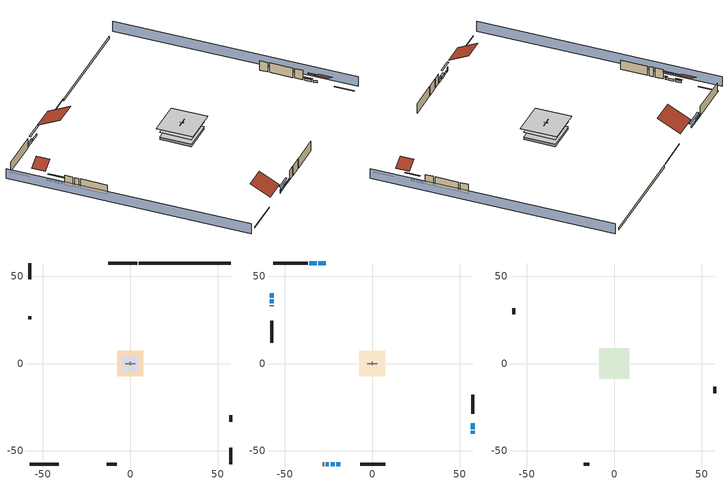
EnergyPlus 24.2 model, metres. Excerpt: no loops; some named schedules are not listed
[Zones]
crawlspace - vented
 floor foundation (Slab2 construction): -7.41,-7.41 -7.41,7.41 7.41,7.41 7.41,-7.41 z-0.91
 wall outside (RimJoist1 construction): 3.96,57.49 -12.72,57.49 z0.3:0.61
 wall outside (RimJoist2 construction): 57.49,-57.49 57.49,-48.23 z0.3:0.61
 wall outside (RimJoist3 construction): -57.49,-57.49 -40.82,-57.49 z0.3:0.61
 wall outside (RimJoist4 construction): -57.49,57.49 -57.49,48.23 z0.3:0.61
 wall foundation (FoundationWall1 construction): 57.49,57.49 4.88,57.49 z-0.91:0.3
garage
 floor foundation (Slab1 construction): -4.48,-4.48 -4.48,4.48 4.48,4.48 4.48,-4.48 z0
 wall outside (Wall1 construction): 57.49,-33.36 57.49,-29.7 z0.3:5.18
 wall outside (Wall12 construction): -57.49,27.11 -57.49,25.28 z0.3:5.18
 wall outside (Wall2 construction): -13.31,-57.49 -7.83,-57.49 z0.3:5.18
 wall to conditioned space (Wall5 construction Reversed): 2.74,0 -2.74,0 z0.3:5.18
 wall to conditioned space (Wall6 construction Reversed): 0,0.91 0,-0.91 z0.3:5.18
conditioned space
 floor to crawlspace - vented (Floor1 construction): -7.41,-7.41 -7.41,7.41 7.41,7.41 7.41,-7.41 z0.3
 floor to garage (Floor2 construction): -4.48,-4.48 -4.48,4.48 4.48,4.48 4.48,-4.48 z0.3
 floor adiabatic (AdiabaticFloorConstruction): -7.41,-7.41 -7.41,7.41 7.41,7.41 7.41,-7.41 z2.74
 wall outside (AdiabaticWallConstruction 1): -28.41,-57.49 -27.49,-57.49 z0.3:2.34
 wall outside (AdiabaticWallConstruction): -26.62,57.49 -30.83,57.49 / -31.76,57.49 -35.97,57.49 z0.3:1.43; -57.49,40.1 -57.49,37.7 / 57.49,-40.1 57.49,-38.43 / -57.49,36.77 -57.49,34.36 z0.3:1.4; 57.49,-37.51 57.49,-34.28 / -23.85,-57.49 -21.52,-57.49 z0.3:1.37; -26.56,-57.49 -24.78,-57.49 z0.3:1.52; -20.59,-57.49 -18.26,-57.49 / -57.49,33.44 -57.49,32.66 z0.3:1.34
 wall outside (Wall3 construction): -36.9,57.49 -56.56,57.49 z0.3:5.18
 wall outside (Wall4 construction): 57.49,-28.77 57.49,-17.84 z0.3:5.18
 wall outside (Wall7 construction): -6.9,-57.49 7.4,-57.49 z0.3:5.18
 wall outside (Wall8 construction): -57.49,24.35 -57.49,11.76 z0.3:5.18
 window (WindowConstruction): -26.62,57.49 -30.83,57.49 z0.3:1.43
 window (WindowConstruction 9): -57.49,40.1 -57.49,37.7 z0.3:1.4
 window (WindowConstruction 1): -31.76,57.49 -35.97,57.49 z0.3:1.43
 window (WindowConstruction 2): 57.49,-40.1 57.49,-38.44 z0.3:1.4
 window (WindowConstruction 3): 57.49,-37.51 57.49,-34.28 z0.3:1.37
 window (WindowConstruction 4): -26.56,-57.49 -24.78,-57.49 z0.3:1.52
 window (WindowConstruction 5): -23.85,-57.49 -21.52,-57.49 z0.3:1.37
 window (WindowConstruction 6): -20.59,-57.49 -18.26,-57.49 z0.3:1.34
 window (WindowConstruction 7): -57.49,36.77 -57.49,34.37 z0.3:1.4
 window (WindowConstruction 8): -57.49,33.44 -57.49,32.67 z0.3:1.34
 door (Door): -28.41,-57.49 -27.49,-57.49 z0.3:2.34
 ceiling adiabatic (AdiabaticFloorConstruction): 7.41,-7.41 7.41,7.41 -7.41,7.41 -7.41,-7.41 z2.74
attic - unvented
 floor to conditioned space (Floor3 construction Reversed): -8.66,-8.66 -8.66,8.66 8.66,8.66 8.66,-8.66 z5.18
 wall outside (Wall10 construction): -57.49,31.74 -57.49,28.04 z0.3:5.18
 wall outside (Wall11 construction): -17.33,-57.49 -14.24,-57.49 z0.3:5.18
 wall outside (Wall9 construction): 57.49,-16.91 57.49,-13.22 z0.3:5.18
 roof outside (Roof1 construction): -25.69,57.49,5.18 -25.69,46.72,10.57 -13.65,46.72,10.57 -13.65,57.49,5.18
 roof outside (Roof2 construction): 57.49,-41.03,5.18 51.89,-41.03,7.98 51.89,-47.3,7.98 57.49,-47.3,5.18
 roof outside (Roof3 construction): -57.49,41.03,5.18 -51.89,41.03,7.98 -51.89,47.3,7.98 -57.49,47.3,5.18
 roof outside (Roof4 construction): -29.34,-57.49,5.18 -29.34,-48.05,9.9 -39.89,-48.05,9.9 -39.89,-57.49,5.18
shading: -62.07,57.49 -62.07,-57.49 / 62.07,-57.49 62.07,57.49 z0:5.18; -33.57,57.49 -23.88,57.49 -23.88,58.1 -33.57,58.1 z4.18; -57.49,37.39 -57.49,40.41 -58.1,40.41 -58.1,37.39 z1.71; -36.27,57.49 -31.45,57.49 -31.45,58.1 -36.27,58.1 z1.74; 57.49,-35.69 57.49,-42.85 58.1,-42.85 58.1,-35.69 z4.15; 57.49,-33.98 57.49,-37.81 58.1,-37.81 58.1,-33.98 z1.68; -22.04,-57.49 -29.31,-57.49 -29.31,-58.1 -22.04,-58.1 z4.27; -21.21,-57.49 -24.16,-57.49 -24.16,-58.1 -21.21,-58.1 z1.68; -17.95,-57.49 -20.89,-57.49 -20.89,-58.1 -17.95,-58.1 z1.65; -57.49,31.62 -57.49,39.51 -58.1,39.51 -58.1,31.62 z4.15; -57.49,32.36 -57.49,33.74 -58.1,33.74 -58.1,32.36 z1.65
[Building]
Building 1: Terrain=Suburbs
[Site:Location]
Portland Intl Arpt_OR: Latitude {deg}=45.59; Longitude {deg}=-122.6; Time Zone {hr}=-8; Elevation {m}=33; Keep Site Location Information=Yes
[Site:GroundTemperature:Shallow]
10.2558, 8.96328, 8.85977, 9.47314, 11.9355, 14.3863, 16.5111, 17.8571, 17.9714, 16.8767, 14.8061, 12.4304
[Site:WaterMainsTemperature]
Calculation Method=Schedule; Temperature Schedule=mains temperature schedule
[Material] Roughness=Rough; Thermal Absorptance=0.9
Name | Thickness {m} | Conductivity {W/m-K} | Density {kg/m3} | Specific Heat {J/kg-K} | Solar Absorptance | Visible Absorptance
asphalt or fiberglass shingles | 0.00635 | 0.162714 | 1121.4 | 1465.45 | 0.85 | 0.85
ceiling loosefill ins | 0.254 | 0.0480833 | 16.02 | 1046.75 | 0.7 | 0.7
ceiling stud and cavity | 0.1397 | 0.104117 | 65.682 | 1177.47 | 0.7 | 0.7
concrete 4.0 in. | 0.1016 | 1.803125 | 2242.8 | 837.4 | 0.7 | 0.7
concrete 8.0 in. | 0.2032 | 1.803125 | 2242.8 | 837.4 | 0.7 | 0.7
door material | 0.04445 | 0.0612267 | 512.64 | 1214.23 | 0.7 | 0.7
floor covering | 0.0127 | 0.0433444 | 54.468 | 1339.84 | 0.6 | 0.6
floor rigid ins; wall rigid ins; wall rigid ins 1; wall rigid ins 2 | 0.051816 | 0.029427 | 32.04 | 1214.23 | 0.7 | 0.7
floor rigid ins 1; wall rigid ins 3 | 0.512978 | 0.029427 | 32.04 | 1214.23 | 0.7 | 0.7
floor stud and cavity | 0.1397 | 0.0972396 | 92.3553 | 1139.71 | 0.7 | 0.7
floor stud and cavity 1 | 0.1397 | 1.75129 | 37.0049 | 1207.88 | 0.7 | 0.7
furniture material conditioned space 1; furniture material garage 1 | 0.1524 | 0.115458 | 640.8 | 1214.23 | 0.6 | 0.6
gypsum board | 0.0127 | 0.160291 | 801 | 837.4 | 0.6 | 0.6
osb sheathing 0.5 in. | 0.0127 | 0.115458 | 512.64 | 1214.23 | 0.6 | 0.6
osb sheathing 0.5 in. 1 | 0.0127 | 0.115458 | 512.64 | 1214.23 | 0.7 | 0.7
osb sheathing 0.75 in. | 0.01905 | 0.115458 | 512.64 | 1214.23 | 0.7 | 0.7
rim joist stud and cavity | 0.0508 | 0.178688 | 50.32683 | 1063.81 | 0.6 | 0.6
roof rigid ins | 0.00281632 | 0.029427 | 32.04 | 1214.23 | 0.7 | 0.7
soil 0.5 in. | 0.0127 | 1.9041 | 1842.3 | 418.7 | 0.7 | 0.7
wall stud and cavity | 0.1397 | 0.727959 | 139.0536 | 1170.24 | 0.6 | 0.6
wall stud and cavity 1 | 0.1397 | 0.230639 | 139.0536 | 1170.24 | 0.7 | 0.7
wall stud and cavity 2 | 0.1397 | 0.181744 | 139.0536 | 1170.24 | 0.7 | 0.7
wall stud and cavity 3 | 0.0889 | 0.380278 | 52.3479 | 1209.89 | 0.7 | 0.7
wall stud and cavity 4 | 0.0889 | 0.391764 | 83.0341 | 1211.67 | 0.7 | 0.7
wood siding | 0.0254 | 0.102417 | 544.68 | 1172.36 | 0.85 | 0.85
wood siding 1; wood siding 2 | 0.0254 | 0.102417 | 544.68 | 1172.36 | 0.7 | 0.7
[WindowMaterial:SimpleGlazingSystem]
WindowMaterial: U-Factor {W/m2-K}=2.15764; Solar Heat Gain Coefficient=0.44
[Construction]
AdiabaticFloorConstruction: floor stud and cavity 1, floor rigid ins 1, osb sheathing 0.75 in., floor covering
AdiabaticWallConstruction: wood siding 1, wall rigid ins 3, wall stud and cavity 3, gypsum board
AdiabaticWallConstruction 1: wood siding 2, wall rigid ins 3, wall stud and cavity 3, gypsum board
Door: door material
Floor1 construction; Floor2 construction: floor stud and cavity, floor rigid ins, osb sheathing 0.75 in., floor covering
Floor3 construction Reversed: gypsum board, ceiling stud and cavity, ceiling loosefill ins
FoundationWall1 construction: concrete 8.0 in.
furniture construction conditioned space 1: furniture material conditioned space 1
furniture construction garage 1: furniture material garage 1
PartitionWallConstruction: gypsum board, wall stud and cavity 4, gypsum board
RimJoist1 construction; RimJoist2 construction; RimJoist3 construction; RimJoist4 construction: wood siding, rim joist stud and cavity
Roof1 construction; Roof2 construction; Roof3 construction; Roof4 construction: asphalt or fiberglass shingles, roof rigid ins, osb sheathing 0.5 in.
Slab1 construction: concrete 4.0 in.
Slab2 construction: soil 0.5 in.
Wall1 construction; Wall10 construction; Wall11 construction; Wall12 construction; Wall2 construction; Wall9 construction: wood siding, osb sheathing 0.5 in. 1, wall stud and cavity
Wall3 construction; Wall4 construction: wood siding, wall rigid ins, osb sheathing 0.5 in. 1, wall stud and cavity 1, gypsum board
Wall5 construction Reversed: gypsum board, wall stud and cavity 2, osb sheathing 0.5 in. 1, wall rigid ins 1
Wall6 construction Reversed: gypsum board, wall stud and cavity 2, osb sheathing 0.5 in. 1, wall rigid ins 2
Wall7 construction; Wall8 construction: wood siding, wall rigid ins 2, osb sheathing 0.5 in. 1, wall stud and cavity 1, gypsum board
WindowConstruction; WindowConstruction 1; WindowConstruction 2; WindowConstruction 3; WindowConstruction 4; WindowConstruction 5; WindowConstruction 6; WindowConstruction 7; WindowConstruction 8; WindowConstruction 9: WindowMaterial
[Zone] Multiplier=1; Part of Total Floor Area=Yes
Name | Volume {m3}
attic - unvented | 386.638
conditioned space | 1265.65
crawlspace - vented | 267.481
garage | 195.726
[Space]
Name | Zone | Volume {m3}
attic - unvented 1 | attic - unvented | 386.638
conditioned space 1 | conditioned space | 1265.65
crawlspace - vented 1 | crawlspace - vented | 267.481
garage 1 | garage | 195.726
[ZoneInfiltration:DesignFlowRate] Schedule=Always On Discrete
Name | Zone or ZoneList or Space or SpaceList | Design Flow Rate Calculation Method | Air Changes per Hour {1/hr} | Constant Term Coefficient | Temperature Term Coefficient | Velocity Term Coefficient | Velocity Squared Term Coefficient | Design Flow Rate {m3/s}
infil attic - unvented 1 | attic - unvented 1 | AirChanges/Hour | 0.1 | 1 | 0 | 0 | 0
infil flow; natural vent flow; whole house fan flow | conditioned space 1 | Flow/Zone |  |  |  |  |  | 0
infil crawlspace - vented 1 | crawlspace - vented 1 | AirChanges/Hour | 2.6013 | 1 | 0 | 0 | 0
[ZoneMixing]
whole house fan mix: Zone or Space=attic - unvented; Schedule=Always On Continuous; Design Flow Rate Calculation Method=Flow/Zone; Design Flow Rate {m3/s}=0; Source Zone or Space=conditioned space
[SurfaceProperty:IncidentSolarMultiplier] Incident Solar Multiplier=1; Incident Solar Multiplier Schedule=trans schedule winter=0.85 summer=0.7
Window1; Window10; Window2; Window3; Window4; Window5; Window6; Window7; Window8; Window9
[InternalMass]
Name | Construction | Zone or ZoneList | Space or SpaceList | Surface Area {m2}
furniture mass conditioned space 1 | furniture construction conditioned space 1 | conditioned space | conditioned space 1 | 207.62
partition wall mass | PartitionWallConstruction | conditioned space | conditioned space 1 | 519.049
furniture mass garage 1 | furniture construction garage 1 | garage | garage 1 | 8.02682
[Lights] Design Level Calculation Method=LightingLevel; Return Air Fraction=0; Fraction Radiant=0.6; Fraction Visible=0.2; Fraction Replaceable=1
Name | Zone or ZoneList or Space or SpaceList | Schedule | Lighting Level {W}
interior lighting | conditioned space 1 | lighting_interior | 709.981
garage lighting | garage 1 | lighting_garage | 9.16546
[People]
occupants: Zone or ZoneList or Space or SpaceList=conditioned space 1; Number of People Schedule=occupants; Number of People Calculation Method=People; Number of People=1; Fraction Radiant=0.314171; Sensible Heat Fraction=0.56303; Activity Level Schedule=occupants activity schedule; Carbon Dioxide Generation Rate {m3/s-W}=0; Enable ASHRAE 55 Comfort Warnings=No; Mean Radiant Temperature Calculation Type=EnclosureAveraged
[ElectricEquipment] Zone or ZoneList or Space or SpaceList=conditioned space 1; Design Level Calculation Method=EquipmentLevel
Name | Schedule | Design Level {W} | Fraction Latent | Fraction Radiant | Fraction Lost
ceiling fan | ceiling_fan | 17.4829 | 0 | 0.558 | 0
clothes dryer | clothes_dryer | 11476.2 | 0.015 | 0.081 | 0.85
clothes washer | clothes_washer | 363.245 | 0.03 | 0.162 | 0.7
cooking range | cooking_range | 2150.55 | 0.08 | 0.432 | 0.2
dishwasher | dishwasher | 1181.55 | 0.3 | 0.18 | 0.4
fridge | fridge schedule | 52.0548 | 0 | 0.6 | 0
mech vent bath fan 0 | mech vent bath fan 0 schedule | 45 | 0 | 0 | 1
mech vent house fan | mech vent house fan schedule | 0 | 0 | 0 | 1
mech vent house fan cfis | mech vent house fan cfis schedule | 0 | 0 | 0 | 0
mech vent range fan 0 | mech vent range fan 0 schedule | 30 | 0 | 0 | 1
misc plug loads | plug_loads_other | 254.676 | 0.021 | 0.558 | 0.049
misc tv | plug_loads_tv | 260.886 | 0 | 0.6 | 0
whole house fan | Always On Discrete | 0 | 0 | 0 | 1
[OtherEquipment] Design Level Calculation Method=EquipmentLevel
Name | Fuel Type | Zone or ZoneList or Space or SpaceList | Schedule | Design Level {W} | Fraction Latent | Fraction Radiant | Fraction Lost
clothes dryer 1 | Electricity | conditioned space 1 | clothes_dryer | 0 | 0.015 | 0.081 | 0.85
cooking range 1 | Electricity | conditioned space 1 | cooking_range | 0 | 0.08 | 0.432 | 0.2
general water use latent | None | conditioned space 1 | general water use schedule | 25.6591 | 1 | 0 | 0
general water use sensible | None | conditioned space 1 | general water use schedule | -25.2881 | 0 | 0.6 | 0
mech vent house fan latent load | None | conditioned space 1 | Always On Discrete | 0 | 1 | 0 | 0
mech vent house fan sensible load | None | conditioned space 1 | Always On Discrete | 0 | 0 | 0 | 0
water heater energy adjustment1 | Electricity | garage 1 | Always On Discrete | 0.01 | 0 | 0 | 1
water heater lat | None | garage 1 | Always On Discrete | 0 | 1 | 0 | 0
water heater sens | None | garage 1 | Always On Discrete | 0 | 0 | 0 | 0
[SurfaceProperty:ExposedFoundationPerimeter] Exposed Perimeter Calculation Method=TotalExposedPerimeter
Name | Total Exposed Perimeter {m}
Slab2 | 52.60848
Slab1 | 21.9456
[ZoneInfiltration:EffectiveLeakageArea]
infil garage 1: Zone or Space=garage 1; Schedule=Always On Discrete; Effective Air Leakage Area {cm2}=122.327; Stack Coefficient=0.000129147; Wind Coefficient=4.64657e-05
[AvailabilityManager:Scheduled]
room ac airloop Availability Manager: Schedule=Always On Discrete
[WaterUse:Equipment]
dishwasher: Peak Flow Rate {m3/s}=7.62943e-06; Flow Rate Fraction Schedule=hot_water_dishwasher
[Foundation:Kiva] Wall Depth Below Slab {m}=0.2032
Name | Initial Indoor Air Temperature {C} | Wall Height Above Grade {m}
Foundation Kiva 1 | 13.4258 | 0.1016
Foundation Kiva 2 | 8.27769 | 0.3048
[Foundation:Kiva:Settings]
Soil Conductivity {W/m-K}=1.9041; Soil Density {kg/m3}=1842.3; Soil Specific Heat {J/kg-K}=418.7; Ground Solar Absorptivity=0.9; Ground Thermal Absorptivity=0.9; Ground Surface Roughness {m}=0.03; Far-Field Width {m}=40; Deep-Ground Boundary Condition=ZeroFlux; Deep-Ground Depth {m}=40; Minimum Cell Dimension {m}=0.2; Maximum Cell Growth Coefficient=3; Simulation Timestep=Timestep
[Exterior:Lights]
exterior lighting: Schedule=exterior lighting schedule; Design Level {W}=14.5504
[ElectricLoadCenter:Storage:LiIonNMCBattery]
Vehicle1 li ion: Availability Schedule=Always On Discrete; Radiative Fraction=0; Lifetime Model=None; Number of Cells in Series=15; Number of Strings in Parallel=652; Initial Fractional State of Charge=0.95; DC to DC Charging Efficiency=1; Battery Mass {kg}=1035.54; Battery Surface Area {m2}=6.79322; Battery Specific Heat Capacity {J/kg-K}=1500; Heat Transfer Coefficient Between Battery and Ambient {W/m2-K}=7.5; Fully Charged Cell Voltage {V}=3.342; Cell Voltage at End of Exponential Zone {V}=3.342; Cell Voltage at End of Nominal Zone {V}=3.342; Default Nominal Cell Voltage {V}=3.342; Fully Charged Cell Capacity {Ah}=3.2; Fraction of Cell Capacity Removed at the End of Exponential Zone=0.8075; Fraction of Cell Capacity Removed at the End of Nominal Zone=0.976875; Charge Rate at Which Voltage vs Capacity Curve Was Generated=1; Battery Cell Internal Electrical Resistance {ohms}=0.002
[ElectricLoadCenter:Storage:Converter]
Vehicle1 li ion converter: Availability Schedule=Always On Discrete; Power Conversion Efficiency Method=SimpleFixed; Simple Fixed Efficiency=1; Ancillary Power Consumed In Standby {W}=0; Radiative Fraction=0
[ElectricLoadCenter:Distribution]
Vehicle1 elec load center dist: Electrical Buss Type=AlternatingCurrentWithStorage; Electrical Storage Object=Vehicle1 li ion; Storage Operation Scheme=TrackChargeDischargeSchedules; Storage Converter Object=Vehicle1 li ion converter; Maximum Storage State of Charge Fraction=0.95; Minimum Storage State of Charge Fraction=0.15; Design Storage Control Charge Power {W}=1600; Storage Charge Power Fraction Schedule=electric_vehicle_charging; Design Storage Control Discharge Power {W}=13807.2; Storage Discharge Power Fraction Schedule=electric_vehicle_discharging
[EnergyManagementSystem:GlobalVariable]
infil_program_Qfan
infil_program_Qinf
natural_vent_program_Qnv
natural_vent_program_Qwhf
room_ac_airloop_Fan_RTF
[EnergyManagementSystem:Sensor]
Name | Output:Variable or Output:Meter Index Key | Output:Variable or Output:Meter
airflow_gain | infil flow | Infiltration Sensible Heat Gain Energy
airflow_gain_1 | natural vent flow | Infiltration Sensible Heat Gain Energy
airflow_gain_2 | whole house fan flow | Infiltration Sensible Heat Gain Energy
airflow_loss | infil flow | Infiltration Sensible Heat Loss Energy
airflow_loss_1 | natural vent flow | Infiltration Sensible Heat Loss Energy
airflow_loss_2 | whole house fan flow | Infiltration Sensible Heat Loss Energy
charge_sch_sensor | electric_vehicle_charging | Schedule Value
clg_load_cond |  | Cooling:EnergyTransfer:Zone:CONDITIONED SPACE
clg_sp_s; clg_sp_s_1 | cooling setpoint | Schedule Value
clothes_dryer_exhaust_0_sch_s | clothes_dryer | Schedule Value
cool_season | cooling season schedule | Schedule Value
discharge_sch_sensor | electric_vehicle_discharging | Schedule Value
htg_load_cond |  | Heating:EnergyTransfer:Zone:CONDITIONED SPACE
htg_sp_s; htg_sp_s_1 | heating setpoint | Schedule Value
ig_ee_conv | ceiling fan | Electric Equipment Convective Heating Energy
ig_ee_conv_1 | clothes dryer | Electric Equipment Convective Heating Energy
ig_ee_conv_3 | cooking range | Electric Equipment Convective Heating Energy
ig_ee_conv_4 | dishwasher | Electric Equipment Convective Heating Energy
ig_ee_conv_5 | fridge | Electric Equipment Convective Heating Energy
ig_ee_conv_6 | misc plug loads | Electric Equipment Convective Heating Energy
ig_ee_conv_7 | misc tv | Electric Equipment Convective Heating Energy
ig_ee_conv_8 | whole house fan | Electric Equipment Convective Heating Energy
ig_ee_rad | ceiling fan | Electric Equipment Radiant Heating Energy
ig_ee_rad_1 | clothes dryer | Electric Equipment Radiant Heating Energy
ig_ee_rad_3 | cooking range | Electric Equipment Radiant Heating Energy
ig_ee_rad_4 | dishwasher | Electric Equipment Radiant Heating Energy
ig_ee_rad_5 | fridge | Electric Equipment Radiant Heating Energy
ig_ee_rad_6 | misc plug loads | Electric Equipment Radiant Heating Energy
ig_ee_rad_7 | misc tv | Electric Equipment Radiant Heating Energy
ig_ee_rad_8 | whole house fan | Electric Equipment Radiant Heating Energy
ig_lgt_conv | interior lighting | Lights Convective Heating Energy
ig_lgt_rad | interior lighting | Lights Radiant Heating Energy
ig_lgt_vis | interior lighting | Lights Visible Radiation Heating Energy
ig_oe_conv | clothes dryer 1 | Other Equipment Convective Heating Energy
ig_oe_conv_1 | cooking range 1 | Other Equipment Convective Heating Energy
ig_oe_conv_2 | general water use latent | Other Equipment Convective Heating Energy
ig_oe_conv_3 | general water use sensible | Other Equipment Convective Heating Energy
ig_oe_rad | clothes dryer 1 | Other Equipment Radiant Heating Energy
ig_oe_rad_1 | cooking range 1 | Other Equipment Radiant Heating Energy
ig_oe_rad_2 | general water use latent | Other Equipment Radiant Heating Energy
ig_oe_rad_3 | general water use sensible | Other Equipment Radiant Heating Energy
ig_ppl_conv | occupants | People Convective Heating Energy
ig_ppl_rad | occupants | People Radiant Heating Energy
im_conv | furniture mass conditioned space 1 | Surface Inside Face Convection Heat Gain Energy
im_conv_1 | partition wall mass | Surface Inside Face Convection Heat Gain Energy
im_ig | furniture mass conditioned space 1 | Surface Inside Face Internal Gains Radiation Heat Gain Energy
im_ig_1 | partition wall mass | Surface Inside Face Internal Gains Radiation Heat Gain Energy
im_lgt | furniture mass conditioned space 1 | Surface Inside Face Lights Radiation Heat Gain Energy
im_lgt_1 | partition wall mass | Surface Inside Face Lights Radiation Heat Gain Energy
im_sol | furniture mass conditioned space 1 | Surface Inside Face Solar Radiation Heat Gain Energy
im_sol_1 | partition wall mass | Surface Inside Face Solar Radiation Heat Gain Energy
im_surf | furniture mass conditioned space 1 | Surface Inside Face Net Surface Thermal Radiation Heat Gain Energy
im_surf_1 | partition wall mass | Surface Inside Face Net Surface Thermal Radiation Heat Gain Energy
mech_vent_bath_fan_0_sch_s | mech vent bath fan 0 schedule | Schedule Value
mech_vent_range_fan_0_sch_s | mech vent range fan 0 schedule | Schedule Value
mv_conv | mech vent bath fan 0 | Electric Equipment Convective Heating Energy
mv_conv_1 | mech vent house fan | Electric Equipment Convective Heating Energy
mv_conv_2 | mech vent house fan cfis | Electric Equipment Convective Heating Energy
mv_conv_3 | mech vent range fan 0 | Electric Equipment Convective Heating Energy
mv_conv_4 | mech vent house fan latent load | Other Equipment Convective Heating Energy
mv_conv_5 | mech vent house fan sensible load | Other Equipment Convective Heating Energy
mv_rad | mech vent bath fan 0 | Electric Equipment Radiant Heating Energy
mv_rad_1 | mech vent house fan | Electric Equipment Radiant Heating Energy
mv_rad_2 | mech vent house fan cfis | Electric Equipment Radiant Heating Energy
mv_rad_3 | mech vent range fan 0 | Electric Equipment Radiant Heating Energy
mv_rad_4 | mech vent house fan latent load | Other Equipment Radiant Heating Energy
mv_rad_5 | mech vent house fan sensible load | Other Equipment Radiant Heating Energy
natural_vent_s | natural vent schedule | Schedule Value
out_pb_s |  | Site Outdoor Air Barometric Pressure
out_wt_s |  | Site Outdoor Air Humidity Ratio
site_temp | Environment | Site Outdoor Air Drybulb Temperature
site_vw_s |  | Site Wind Speed
soc_sensor | Vehicle1 li ion | Electric Storage Charge Fraction
ss_back_out | Window1 | Surface Window Shortwave from Zone Back Out Window Heat Transfer Rate
ss_back_out_1 | Window10 | Surface Window Shortwave from Zone Back Out Window Heat Transfer Rate
ss_back_out_2 | Window2 | Surface Window Shortwave from Zone Back Out Window Heat Transfer Rate
ss_back_out_3 | Window3 | Surface Window Shortwave from Zone Back Out Window Heat Transfer Rate
ss_back_out_4 | Window4 | Surface Window Shortwave from Zone Back Out Window Heat Transfer Rate
ss_back_out_5 | Window5 | Surface Window Shortwave from Zone Back Out Window Heat Transfer Rate
ss_back_out_6 | Window6 | Surface Window Shortwave from Zone Back Out Window Heat Transfer Rate
ss_back_out_7 | Window7 | Surface Window Shortwave from Zone Back Out Window Heat Transfer Rate
ss_back_out_8 | Window8 | Surface Window Shortwave from Zone Back Out Window Heat Transfer Rate
ss_back_out_9 | Window9 | Surface Window Shortwave from Zone Back Out Window Heat Transfer Rate
ss_conv | Door1 | Surface Inside Face Convection Heat Gain Energy
ss_conv_1 | Window1 | Surface Inside Face Convection Heat Gain Energy
ss_conv_10 | Window9 | Surface Inside Face Convection Heat Gain Energy
ss_conv_2 | Window10 | Surface Inside Face Convection Heat Gain Energy
ss_conv_3 | Window2 | Surface Inside Face Convection Heat Gain Energy
ss_conv_4 | Window3 | Surface Inside Face Convection Heat Gain Energy
ss_conv_5 | Window4 | Surface Inside Face Convection Heat Gain Energy
ss_conv_6 | Window5 | Surface Inside Face Convection Heat Gain Energy
ss_conv_7 | Window6 | Surface Inside Face Convection Heat Gain Energy
ss_conv_8 | Window7 | Surface Inside Face Convection Heat Gain Energy
ss_conv_9 | Window8 | Surface Inside Face Convection Heat Gain Energy
ss_ig | Door1 | Surface Inside Face Internal Gains Radiation Heat Gain Energy
ss_ig_1 | Window1 | Surface Inside Face Internal Gains Radiation Heat Gain Energy
ss_ig_10 | Window9 | Surface Inside Face Internal Gains Radiation Heat Gain Energy
ss_ig_2 | Window10 | Surface Inside Face Internal Gains Radiation Heat Gain Energy
ss_ig_3 | Window2 | Surface Inside Face Internal Gains Radiation Heat Gain Energy
ss_ig_4 | Window3 | Surface Inside Face Internal Gains Radiation Heat Gain Energy
ss_ig_5 | Window4 | Surface Inside Face Internal Gains Radiation Heat Gain Energy
ss_ig_6 | Window5 | Surface Inside Face Internal Gains Radiation Heat Gain Energy
ss_ig_7 | Window6 | Surface Inside Face Internal Gains Radiation Heat Gain Energy
ss_ig_8 | Window7 | Surface Inside Face Internal Gains Radiation Heat Gain Energy
ss_ig_9 | Window8 | Surface Inside Face Internal Gains Radiation Heat Gain Energy
ss_lgt | Door1 | Surface Inside Face Lights Radiation Heat Gain Energy
ss_sol | Door1 | Surface Inside Face Solar Radiation Heat Gain Energy
ss_surf | Door1 | Surface Inside Face Net Surface Thermal Radiation Heat Gain Energy
ss_surf_1 | Window1 | Surface Inside Face Net Surface Thermal Radiation Heat Gain Energy
ss_surf_10 | Window9 | Surface Inside Face Net Surface Thermal Radiation Heat Gain Energy
